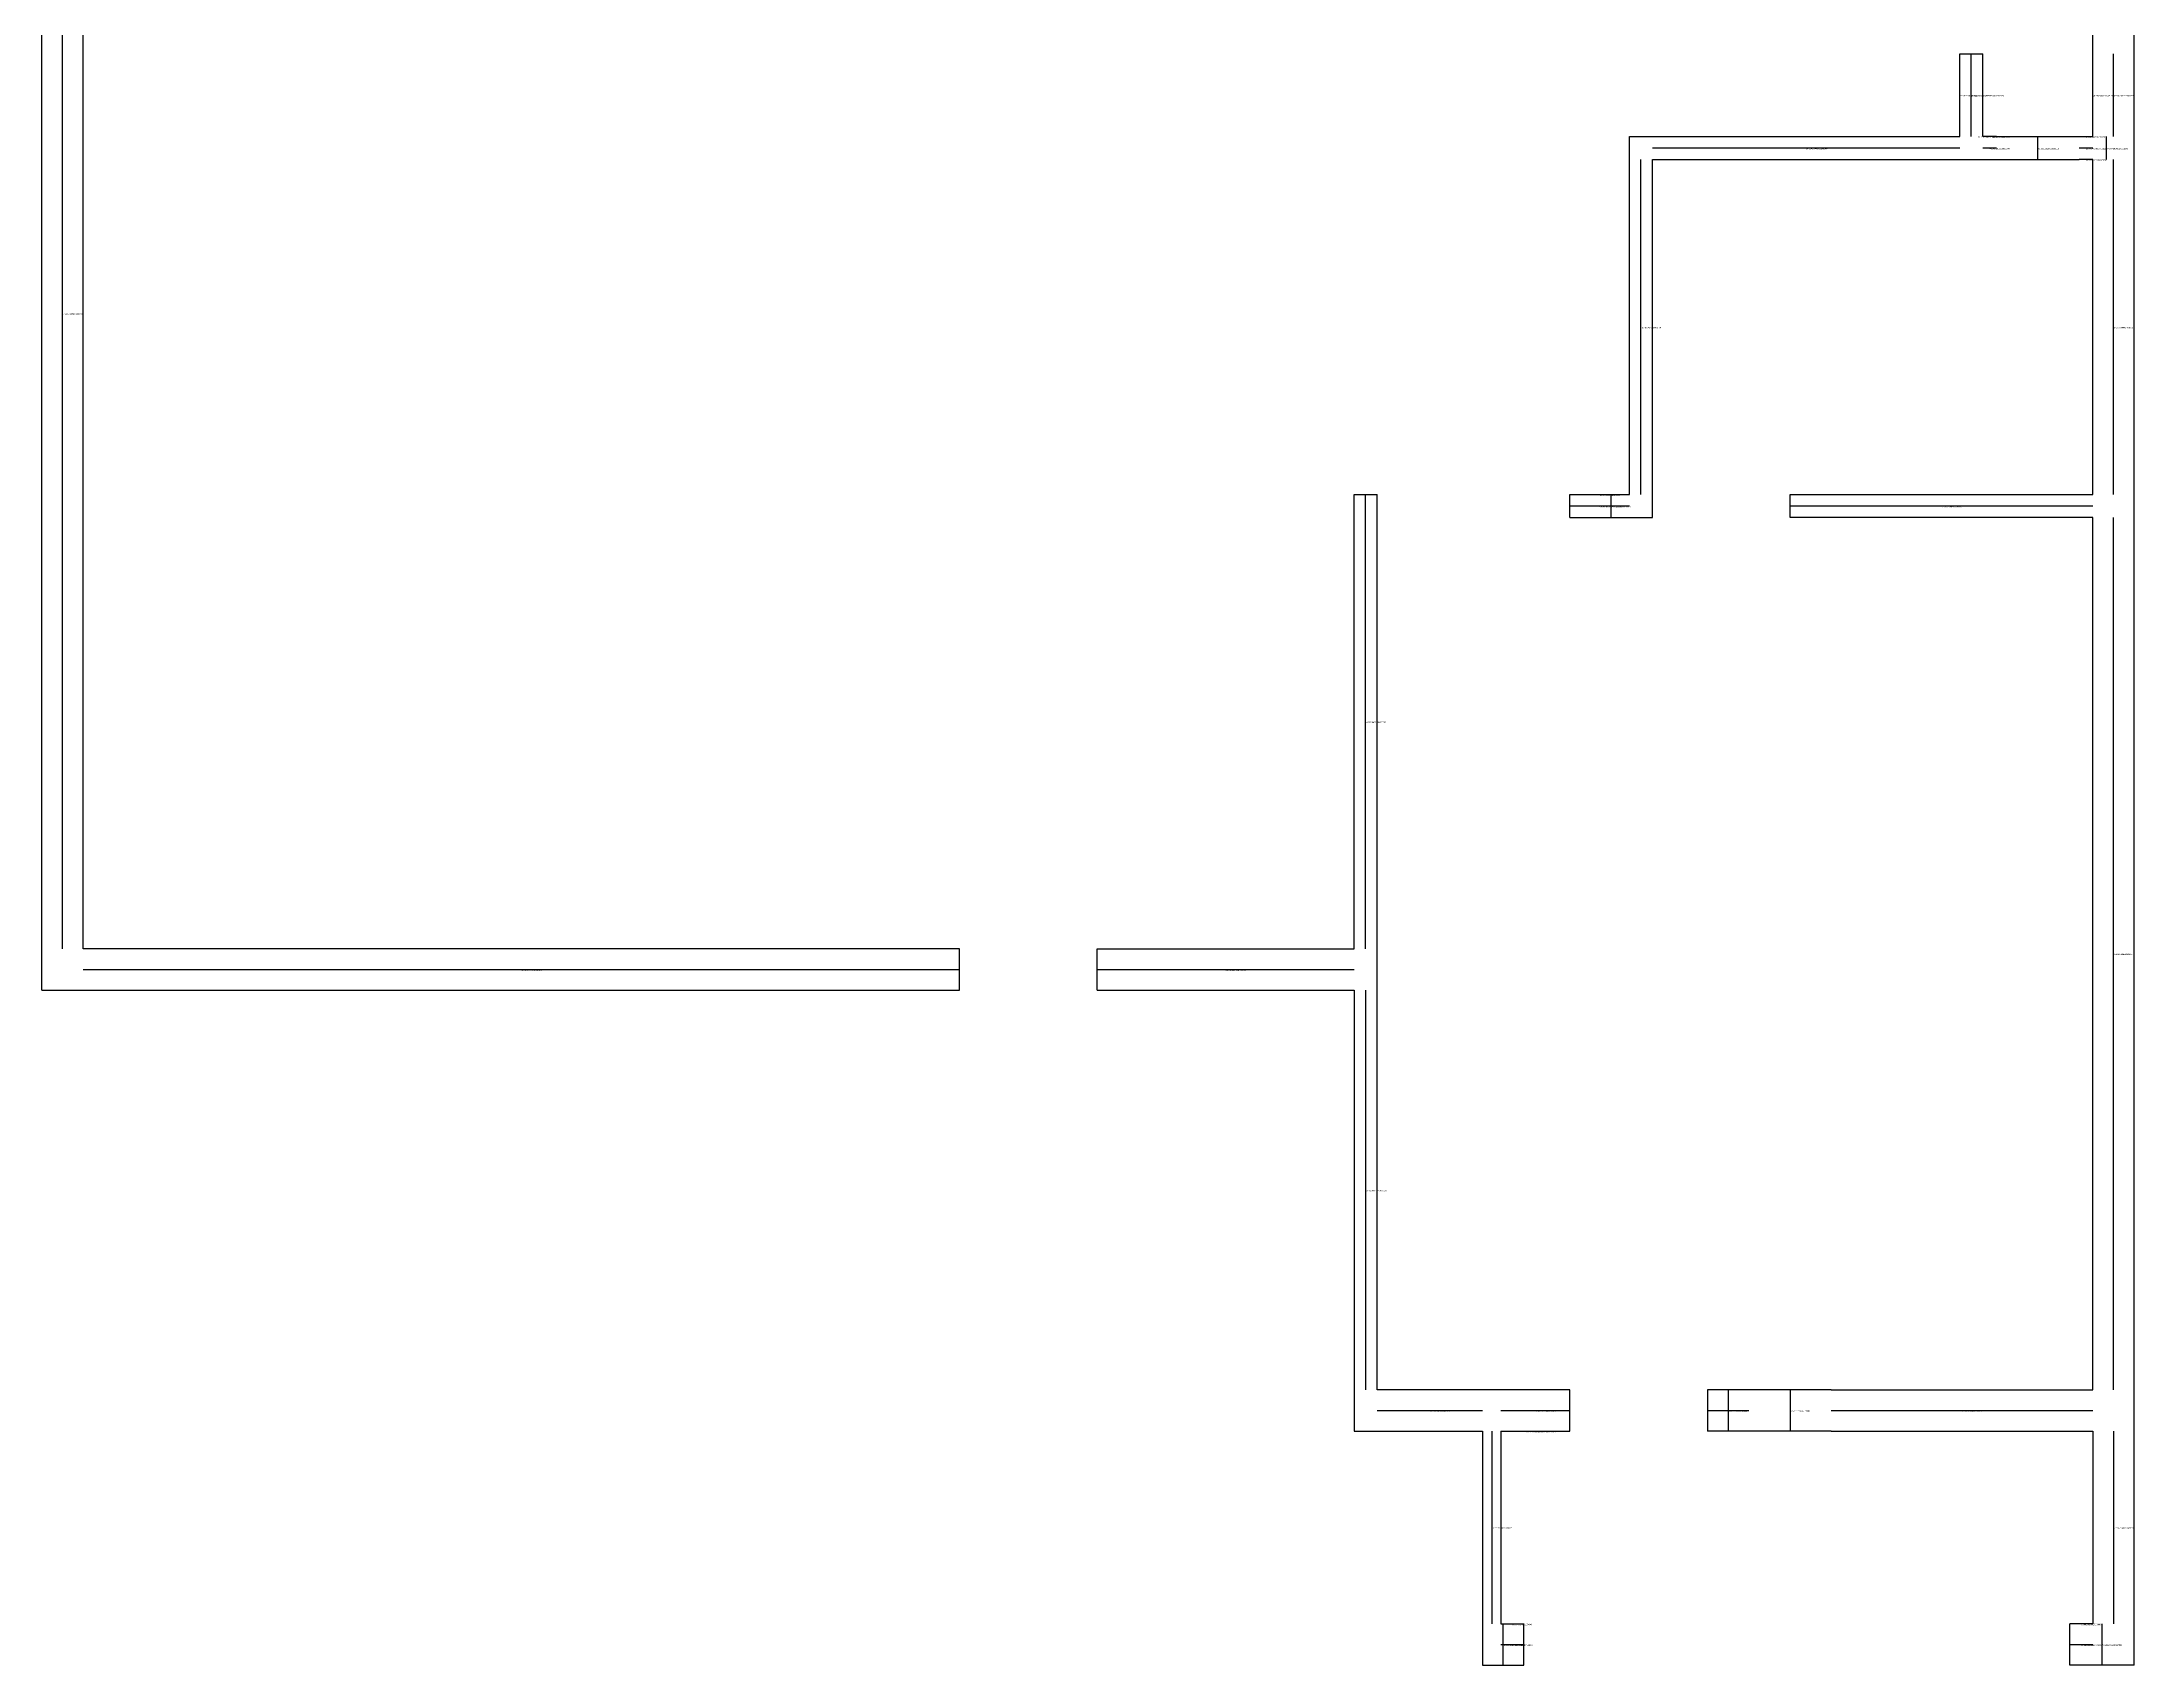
# Model space of a CAD drawing. Header units: metres. Extents: x 328 to 784, y 390 to 981.
# Drawn here: x 328 to 784, y 390 to 743.6 of the extents above; entities that cross this region are included whole.
import ezdxf

# ---------------------------------------------------------------- set-up
doc = ezdxf.new("R2010")
doc.units = ezdxf.units.M

msp = doc.modelspace()

# ---------------------------------------------------------------- linework, layer by layer
at = {"layer": 'centrelines'}
for p, q in [((332.5, 546), (332.5, 823)), ((748.5, 723), (748.5, 741)), ((779.5, 723), (779.5, 741)), ((746, 732), (746, 732)), ((751, 732), (751, 732)), ((775, 732), (775, 732)), ((679, 720.5), (746, 720.5)), ((750, 723), (750, 723)), ((751, 720.5), (754, 720.5)), ((752.5, 723), (752.5, 723)), ((763, 718), (763, 723)), ((772, 720.5), (775, 720.5)), ((773.5, 723), (773.5, 723)), ((778, 718), (778, 723)), ((676.5, 645), (676.5, 718)), ((773.5, 718), (773.5, 718)), ((779.5, 645), (779.5, 718)), ((616.5, 546), (616.5, 645)), ((667.5, 645), (667.5, 645)), ((670, 640), (670, 645)), ((661, 642.5), (674, 642.5)), ((709, 642.5), (775, 642.5)), ((779.5, 450), (779.5, 640)), ((337, 541.5), (528, 541.5)), ((558, 541.5), (614, 541.5)), ((616.5, 537), (616.5, 450)), ((695.5, 450), (695.5, 441)), ((709, 450), (709, 441)), ((619, 445.5), (642, 445.5)), ((646, 445.5), (661, 445.5)), ((691, 445.5), (700, 445.5)), ((718, 445.5), (775, 445.5)), ((644, 441), (644, 399)), ((651.5, 441), (651.5, 441)), ((653.5, 441), (653.5, 441)), ((779.5, 441), (779.5, 399)), ((646.5, 390), (646.5, 399)), ((648.5, 399), (648.5, 399)), ((772.5, 399), (772.5, 399)), ((777, 390), (777, 399)), ((646, 394.5), (651, 394.5)), ((770, 394.5), (775, 394.5))]:
    msp.add_line(p, q, dxfattribs=at)
at = {"layer": 'wall'}
for p, q in [((328, 537), (328, 981)), ((337, 546), (337, 823)), ((775, 741), (775, 759)), ((784, 741), (784, 759)), ((746, 723), (746, 741)), ((746, 741), (751, 741)), ((751, 723), (751, 741)), ((775, 723), (775, 741)), ((784, 390), (784, 741)), ((674, 645), (674, 723)), ((674, 723), (746, 723)), ((754, 723), (751, 723)), ((754, 723), (772, 723)), ((772, 723), (775, 723)), ((679, 640), (679, 718)), ((679, 718), (754, 718)), ((754, 718), (772, 718)), ((775, 718), (772, 718)), ((775, 645), (775, 718)), ((614, 546), (614, 645)), ((614, 645), (619, 645)), ((619, 450), (619, 645)), ((661, 640), (661, 645)), ((661, 645), (674, 645)), ((709, 640), (709, 645)), ((709, 645), (775, 645)), ((661, 640), (679, 640)), ((775, 640), (709, 640)), ((775, 450), (775, 640)), ((528, 546), (337, 546)), ((528, 537), (528, 546)), ((558, 537), (558, 546)), ((558, 546), (614, 546)), ((328, 537), (528, 537)), ((558, 537), (614, 537)), ((614, 537), (614, 441)), ((661, 450), (619, 450)), ((661, 441), (661, 450)), ((700, 450), (691, 450)), ((691, 450), (691, 441)), ((718, 450), (700, 450)), ((718, 450), (775, 450)), ((614, 441), (642, 441)), ((642, 441), (642, 390)), ((646, 441), (661, 441)), ((646, 441), (646, 399)), ((700, 441), (691, 441)), ((718, 441), (700, 441)), ((718, 441), (775, 441)), ((775, 441), (775, 399)), ((646, 399), (651, 399)), ((651, 390), (651, 399)), ((775, 399), (770, 399)), ((770, 390), (770, 399)), ((642, 390), (651, 390)), ((784, 390), (770, 390))]:
    msp.add_line(p, q, dxfattribs=at)

# ---------------------------------------------------------------- texts
at = {"layer": 'centrelines', "char_height": 0.3, "attachment_point": 1}
for s, insert in [('39 349.7001479764717', (746, 732)), ('36 345.2824241492911', (748.5, 732)), ('41 353.28823093702584', (751, 732)), ('48 370.96630724781363', (775, 732)), ('47 368.53726038795975', (779.5, 732)), ('24 314.76445763108944', (712.5, 720.5)), ('42 358.87501915586535', (750, 723)), ('44 360.6469460373209', (752.5, 723)), ('45 361.3515528833269', (752.5, 720.5)), ('46 368.18129908528095', (763, 720.5)), ('52 375.8579762439584', (773.5, 723)), ('53 376.4504527708122', (773.5, 720.5)), ('54 379.18941291611293', (778, 720.5)), ('55 379.25202286975787', (773.5, 718)), ('17 224.65234561629856', (332.5, 684.5)), ('25 315.3679006306286', (676.5, 681.5)), ('56 383.6599452632758', (779.5, 681.5)), ('50 373.3706661970055', (667.5, 645)), ('49 372.67546047156657', (667.5, 642.5)), ('51 374.5238239262213', (670, 642.5)), ('57 396.2396406552809', (742, 642.5)), ('40 352.9027798320035', (616.5, 595.5)), ('60 440.056654188037', (779.5, 545)), ('58 435.2878544599345', (432.5, 541.5)), ('59 439.6442932500673', (586, 541.5)), ('61 455.92822743991337', (616.5, 493.5)), ('62 545.2810433662561', (630.5, 445.5)), ('63 551.9857530981819', (653.5, 445.5)), ('67 563.2062225413653', (695.5, 445.5)), ('68 565.8530703619012', (695.5, 445.5)), ('69 568.1222815501086', (709, 445.5)), ('70 575.7035283952714', (746.5, 445.5)), ('65 557.823879911696', (651.5, 441)), ('66 558.3837687910325', (653.5, 441)), ('64 555.7833751237687', (644, 420)), ('74 606.0465534678202', (779.5, 420)), ('72 597.507516605494', (648.5, 399)), ('75 640.4266327000089', (772.5, 399)), ('71 597.0010721519064', (646.5, 394.5)), ('73 601.2325945740803', (648.5, 394.5)), ('77 643.4218462639328', (772.5, 394.5)), ('76 642.3804670387593', (777, 394.5))]:
    msp.add_mtext(s, dxfattribs=dict(at, insert=insert))

doc.saveas('drawing.dxf')
